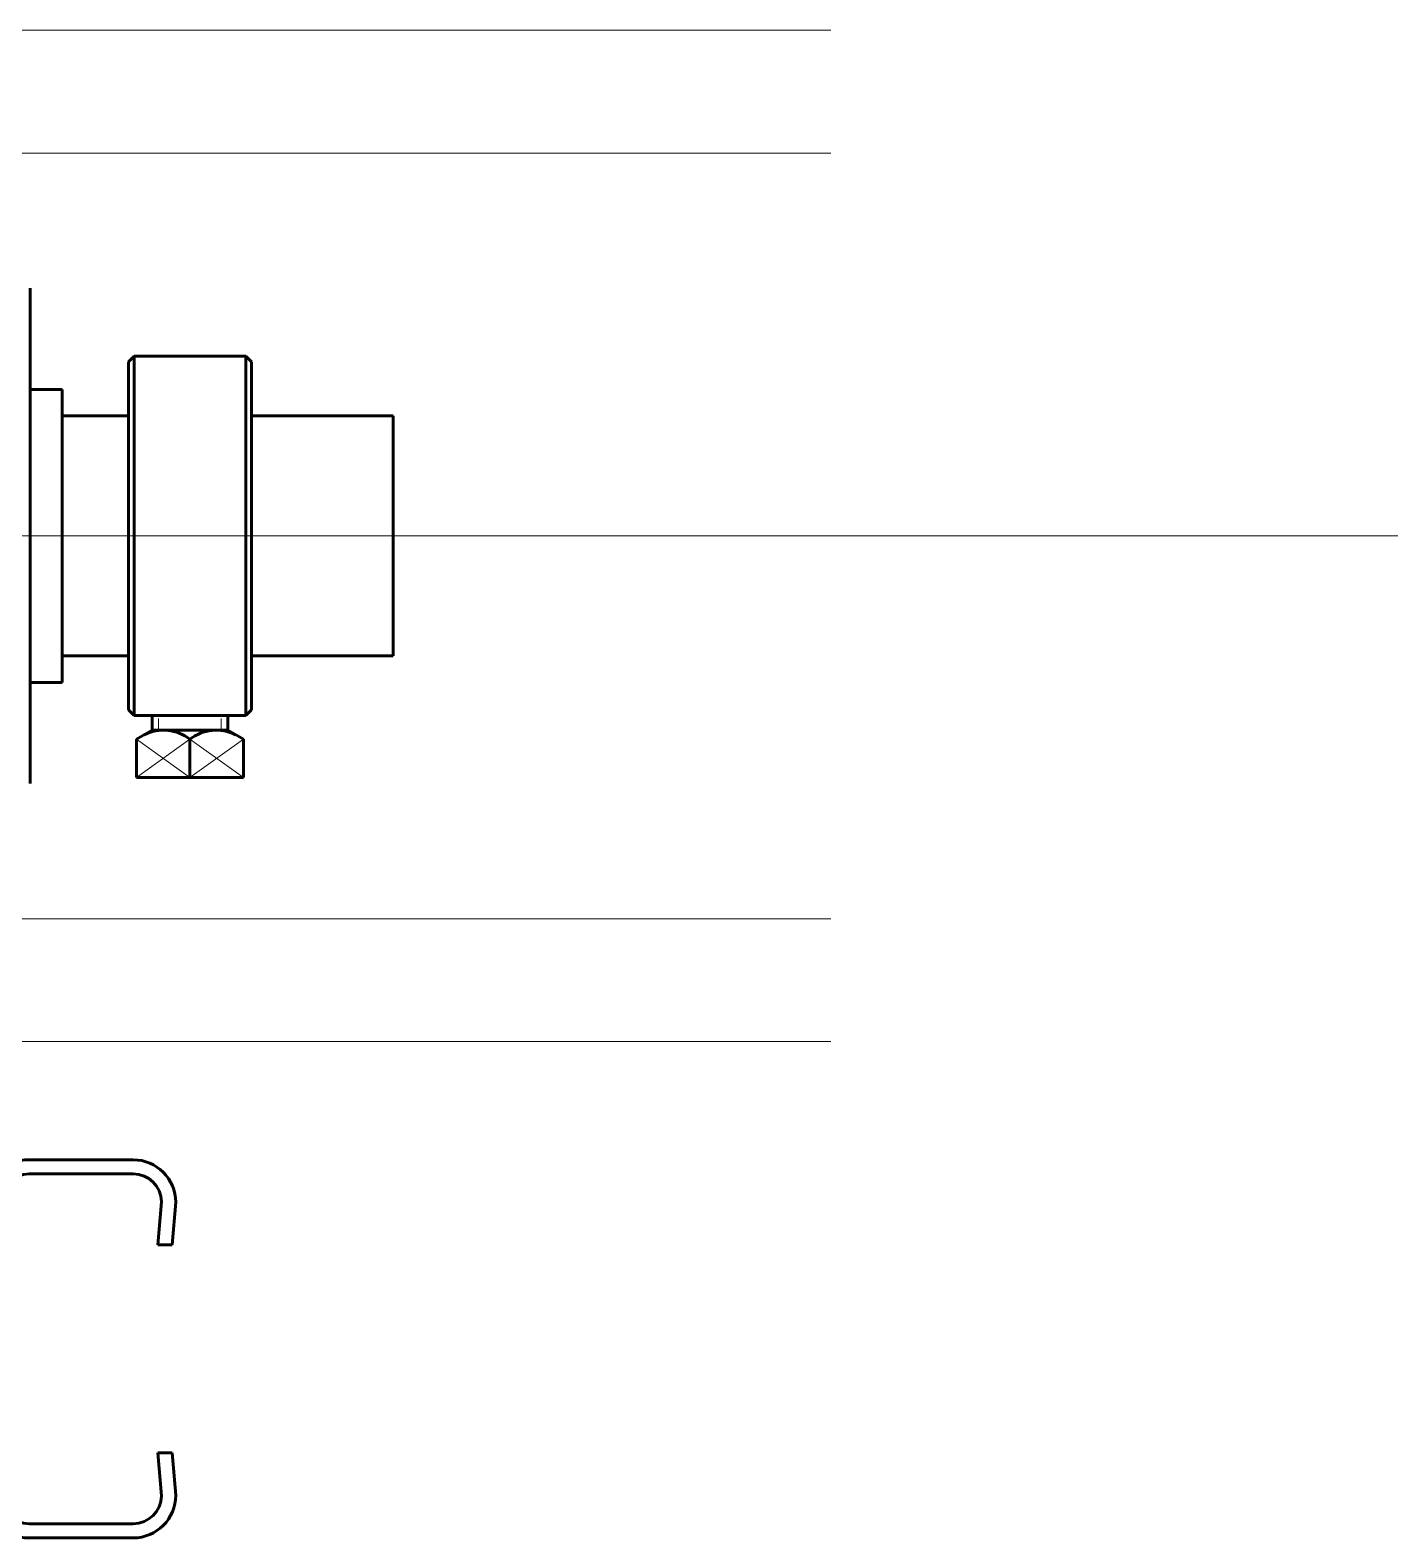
# Model space of a CAD drawing. Header units: millimetres. Extents: x 0 to 840, y 0 to 594.
# Drawn here: x 568.944 to 571.476, y 264.415 to 267.206 of the extents above; entities that cross this region are included whole.
import ezdxf

# ---------------------------------------------------------------- set-up
doc = ezdxf.new("R2010")
doc.units = ezdxf.units.MM
for name, pattern in [('K5LT_AXLED', [19.5, 15, -1.5, 1.5, -1.5]), ('K5LT_BASIC', [0]), ('K5LT_THIN', [0])]:
    doc.linetypes.add(name, pattern=pattern)
doc.layers.add('Системный слой', color=7, linetype='Continuous')

# ---------------------------------------------------------------- blocks, each defined once
blk = doc.blocks.new('U207')
at = {"layer": 'Системный слой', "color": 30, "linetype": 'K5LT_AXLED', "lineweight": 18, "true_color": 0xff8000}
for p, q in [((570.4258, 267.206), (566.2508, 267.206)), ((570.4258, 266.9785), (566.2508, 266.9785)), ((570.8633, 266.2698), (564.1858, 266.2698)), ((570.4258, 265.561), (566.2508, 265.561)), ((570.4258, 265.3335), (566.2508, 265.3335))]:
    blk.add_line(p, q, dxfattribs=at)
blk = doc.blocks.new('U208')
at = {"layer": 'Системный слой', "color": 5, "linetype": 'K5LT_BASIC', "lineweight": 60, "true_color": 0x0000ff}
for p, q in [((569.1363, 266.6023), (569.1258, 266.5918)), ((569.3428, 266.6023), (569.1363, 266.6023)), ((569.1363, 266.6023), (569.1363, 265.9373)), ((569.3533, 266.5918), (569.3428, 266.6023)), ((569.3428, 266.6023), (569.3428, 265.9373)), ((569.1258, 265.9478), (569.1258, 266.5918)), ((569.3533, 265.9478), (569.3533, 266.5918)), ((569.1363, 265.9373), (569.1258, 265.9478)), ((569.1363, 265.9373), (569.3428, 265.9373)), ((569.1695, 265.91), (569.1695, 265.9342)), ((569.3095, 265.91), (569.3095, 265.9342)), ((569.3428, 265.9373), (569.3533, 265.9478)), ((569.1405, 265.8933), (569.1695, 265.91)), ((569.1695, 265.91), (569.2395, 265.91)), ((569.3095, 265.91), (569.2395, 265.91)), ((569.3385, 265.8933), (569.3095, 265.91)), ((569.1405, 265.8225), (569.1405, 265.8933)), ((569.2395, 265.8933), (569.2395, 265.8225)), ((569.2395, 265.8933), (569.2395, 265.8225)), ((569.3385, 265.8225), (569.3385, 265.8933)), ((569.1405, 265.8225), (569.2395, 265.8225)), ((569.3385, 265.8225), (569.2395, 265.8225))]:
    blk.add_line(p, q, dxfattribs=at)
at = {"layer": 'Системный слой', "color": 30, "linetype": 'K5LT_AXLED', "lineweight": 18, "true_color": 0xff8000}
blk.add_line((569.4027, 266.2698), (569.0606, 266.2698), dxfattribs=at)
at = {"layer": 'Системный слой', "color": 7, "linetype": 'K5LT_THIN', "lineweight": 18}
for p, q in [((569.1813, 265.91), (569.1813, 265.9319)), ((569.2977, 265.91), (569.2977, 265.9319)), ((569.1405, 265.8933), (569.2395, 265.8225)), ((569.1405, 265.8225), (569.2395, 265.8933)), ((569.3385, 265.8933), (569.2395, 265.8225)), ((569.3385, 265.8225), (569.2395, 265.8933))]:
    blk.add_line(p, q, dxfattribs=at)
at = {"layer": 'Системный слой', "color": 5, "linetype": 'K5LT_BASIC', "lineweight": 60, "true_color": 0x0000ff}
for centre, start, end in [((569.1906, 265.8302), 52.2077, 116.4781), ((569.2884, 265.8302), 63.5219, 127.7923)]:
    blk.add_arc(centre, 0.0798, start, end, dxfattribs=at)
blk = doc.blocks.new('U313')
at = {"layer": 'Системный слой', "color": 5, "linetype": 'K5LT_BASIC', "lineweight": 60, "true_color": 0x0000ff}
for p, q in [((569.1345, 265.1148), (568.942, 265.1148)), ((569.1345, 265.0885), (568.942, 265.0885)), ((568.8633, 265.036), (568.8633, 264.4935)), ((568.8895, 265.036), (568.8895, 264.4935)), ((569.187, 265.0371), (569.1801, 264.9573)), ((569.2133, 265.036), (569.2064, 264.9573)), ((569.2064, 264.9573), (569.1801, 264.9573)), ((569.1801, 264.5723), (569.2064, 264.5723)), ((569.187, 264.4925), (569.1801, 264.5723)), ((569.2133, 264.4935), (569.2064, 264.5723)), ((568.942, 264.441), (569.1345, 264.441)), ((568.942, 264.4148), (569.1345, 264.4148))]:
    blk.add_line(p, q, dxfattribs=at)
for centre, radius, start, end in [((568.942, 265.036), 0.0788, 90, 180), ((569.1345, 265.036), 0.0787, 0, 90), ((568.942, 265.036), 0.0525, 90, 180), ((569.1345, 265.036), 0.0525, 1.1247, 90), ((568.942, 264.4935), 0.0788, 180, 270), ((568.942, 264.4935), 0.0525, 180, 270), ((569.1345, 264.4935), 0.0788, 270, 0), ((569.1345, 264.4935), 0.0525, 270, 358.8753)]:
    blk.add_arc(centre, radius, start, end, dxfattribs=at)

msp = doc.modelspace()

# ---------------------------------------------------------------- linework, layer by layer
at = {"layer": 'Системный слой', "color": 5, "linetype": 'K5LT_BASIC', "lineweight": 60, "true_color": 0x0000ff}
for p, q in [((568.9438, 265.97305), (568.9438, 266.72829)), ((568.9438, 266.54104), (569.0033, 266.54104)), ((569.0033, 266.09424), (569.0033, 266.54104)), ((569.12578, 266.49204), (569.0033, 266.49204)), ((569.47579, 266.49204), (569.35328, 266.49204)), ((569.35328, 266.49204), (569.61579, 266.49204)), ((569.61579, 266.49204), (569.61579, 266.04754)), ((569.0033, 265.99854), (569.0033, 266.09424)), ((569.12578, 266.04754), (569.0033, 266.04754)), ((569.47579, 266.04754), (569.35328, 266.04754)), ((569.61579, 266.04754), (569.35328, 266.04754)), ((568.9438, 265.99854), (569.0033, 265.99854)), ((568.9438, 265.81129), (568.9438, 265.97305))]:
    msp.add_line(p, q, dxfattribs=at)
at = {"layer": 'Системный слой', "color": 30, "linetype": 'K5LT_AXLED', "lineweight": 18, "true_color": 0xff8000}
msp.add_line((519.2633, 266.26979), (571.47579, 266.26979), dxfattribs=at)

# ---------------------------------------------------------------- block references
at = {"layer": 'Системный слой'}
for name in ['U207', 'U208', 'U313']:
    msp.add_blockref(name, (0, 0), dxfattribs=at)

doc.saveas('drawing.dxf')
